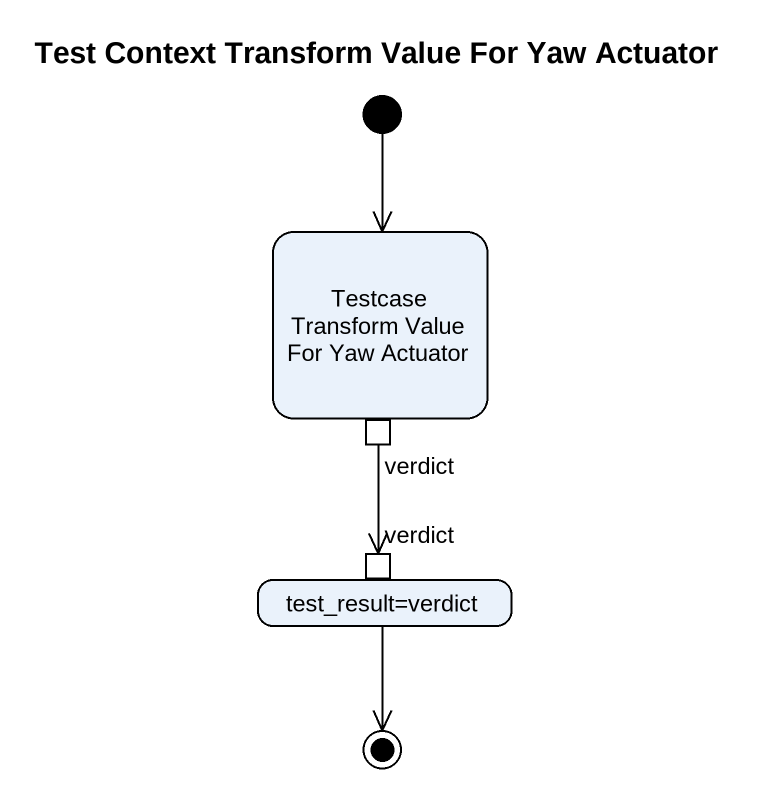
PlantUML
@startuml
title Test Context Transform Value For Yaw Actuator
hide empty description
state "Testcase Transform Value For Yaw Actuator" as Testcase_Transform_Value {
  state verdict <<outputPin>>
}
state "test_result=verdict" as test_result_verdict {
  state "verdict" as verdict_2 <<inputPin>>
}
[*] --> Testcase_Transform_Value
verdict --> verdict_2
test_result_verdict --> [*]
@enduml
